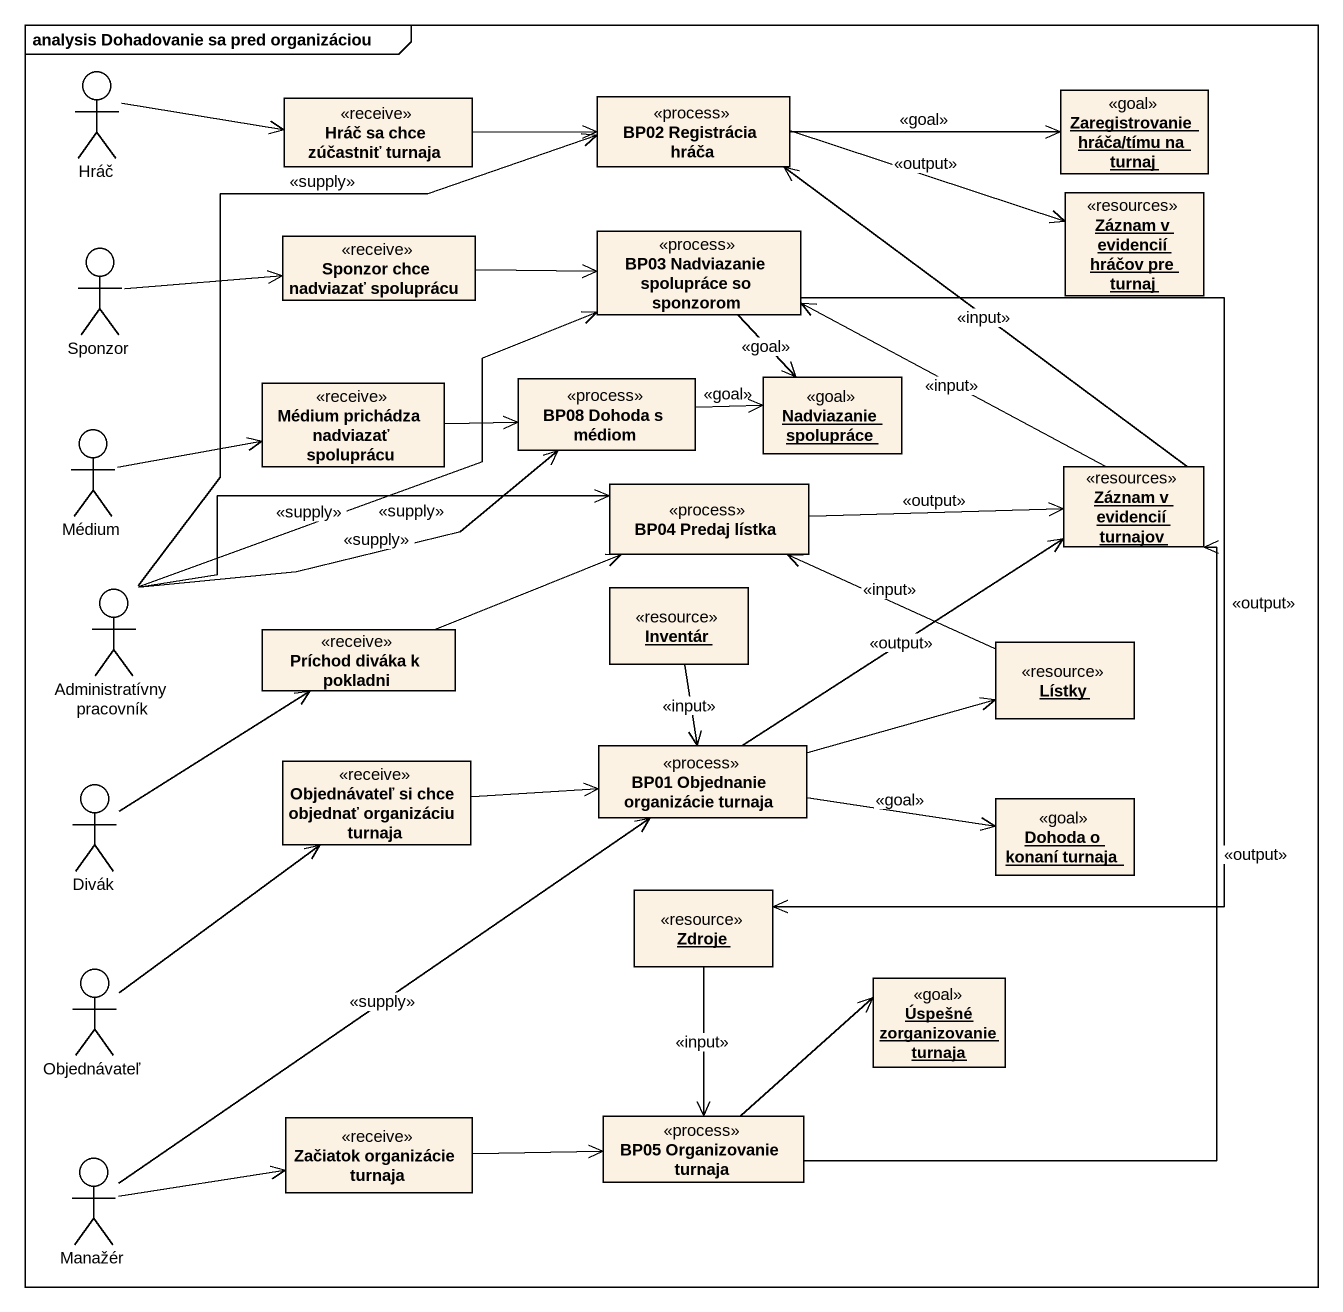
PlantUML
@startuml
mainframe analysis Dohadovanie sa pred organizáciou
allowmixing
hide circle
hide empty members
actor Hráč
object "Zaregistrovanie hráča/tímu na turnaj" as Zaregistrovanie_hráča_tímu <<goal>>
class "Hráč sa chce zúčastniť turnaja" as Hráč_sa_chce_zúčastniť <<receive>>
class "BP02 Registrácia hráča" as BP02_Registrácia_hráča <<process>>
object "Záznam v evidencií hráčov pre turnaj" as Záznam_v_evidencií_hráčov <<resources>>
actor Sponzor
class "Sponzor chce nadviazať spoluprácu" as Sponzor_chce_nadviazať <<receive>>
class "BP03 Nadviazanie spolupráce so sponzorom" as BP03_Nadviazanie_spolupráce <<process>>
actor Médium
class "Médium prichádza nadviazať spoluprácu" as Médium_prichádza_nadviazať <<receive>>
class "BP08 Dohoda s médiom" as BP08_Dohoda_s_médiom <<process>>
object "Nadviazanie spolupráce" as Nadviazanie_spolupráce <<goal>>
class "BP04 Predaj lístka" as BP04_Predaj_lístka <<process>>
object "Záznam v evidencií turnajov" as Záznam_v_evidencií_turnajov <<resources>>
actor "Administratívny pracovník" as Administratívny_pracovník
class "Príchod diváka k pokladni" as Príchod_diváka_k_pokladni <<receive>>
object Inventár <<resource>>
object Lístky <<resource>>
actor Divák
class "Objednávateľ si chce objednať organizáciu turnaja" as Objednávateľ_si_chce <<receive>>
class "BP01 Objednanie organizácie turnaja" as BP01_Objednanie_organizácie <<process>>
object "Dohoda o konaní turnaja" as Dohoda_o_konaní_turnaja <<goal>>
object Zdroje <<resource>>
actor Objednávateľ
object "Úspešné zorganizovanie turnaja" as Úspešné_zorganizovanie <<goal>>
class "Začiatok organizácie turnaja" as Začiatok_organizácie_turnaja <<receive>>
class "BP05 Organizovanie turnaja" as BP05_Organizovanie_turnaja <<process>>
actor Manažér
Hráč -right-> Hráč_sa_chce_zúčastniť
Hráč_sa_chce_zúčastniť -right-> BP02_Registrácia_hráča
BP02_Registrácia_hráča -right-> Zaregistrovanie_hráča_tímu : <<goal>>
BP02_Registrácia_hráča -right-> Záznam_v_evidencií_hráčov : <<output>>
Sponzor -right-> Sponzor_chce_nadviazať
Sponzor_chce_nadviazať -right-> BP03_Nadviazanie_spolupráce
BP03_Nadviazanie_spolupráce --> Nadviazanie_spolupráce : <<goal>>
BP03_Nadviazanie_spolupráce --> Zdroje : <<output>>
Médium -right-> Médium_prichádza_nadviazať
Médium_prichádza_nadviazať -right-> BP08_Dohoda_s_médiom
BP08_Dohoda_s_médiom -right-> Nadviazanie_spolupráce : <<goal>>
BP04_Predaj_lístka -right-> Záznam_v_evidencií_turnajov : <<output>>
Záznam_v_evidencií_turnajov -up-> BP02_Registrácia_hráča : <<input>>
Záznam_v_evidencií_turnajov -left-> BP03_Nadviazanie_spolupráce : <<input>>
Administratívny_pracovník -up-> BP02_Registrácia_hráča : <<supply>>
Administratívny_pracovník -up-> BP03_Nadviazanie_spolupráce : <<supply>>
Administratívny_pracovník -right-> BP08_Dohoda_s_médiom : <<supply>>
Administratívny_pracovník -right-> BP04_Predaj_lístka : <<supply>>
Príchod_diváka_k_pokladni -right-> BP04_Predaj_lístka
Inventár --> BP01_Objednanie_organizácie : <<input>>
Lístky -left-> BP04_Predaj_lístka : <<input>>
Divák -up-> Príchod_diváka_k_pokladni
Objednávateľ_si_chce -right-> BP01_Objednanie_organizácie
BP01_Objednanie_organizácie -up-> Záznam_v_evidencií_turnajov : <<output>>
BP01_Objednanie_organizácie -right-> Lístky
BP01_Objednanie_organizácie -right-> Dohoda_o_konaní_turnaja : <<goal>>
Zdroje --> BP05_Organizovanie_turnaja : <<input>>
Objednávateľ -up-> Objednávateľ_si_chce
Začiatok_organizácie_turnaja -right-> BP05_Organizovanie_turnaja
BP05_Organizovanie_turnaja -up-> Záznam_v_evidencií_turnajov : <<output>>
BP05_Organizovanie_turnaja -right-> Úspešné_zorganizovanie
Manažér -up-> BP01_Objednanie_organizácie : <<supply>>
Manažér -right-> Začiatok_organizácie_turnaja
@enduml
